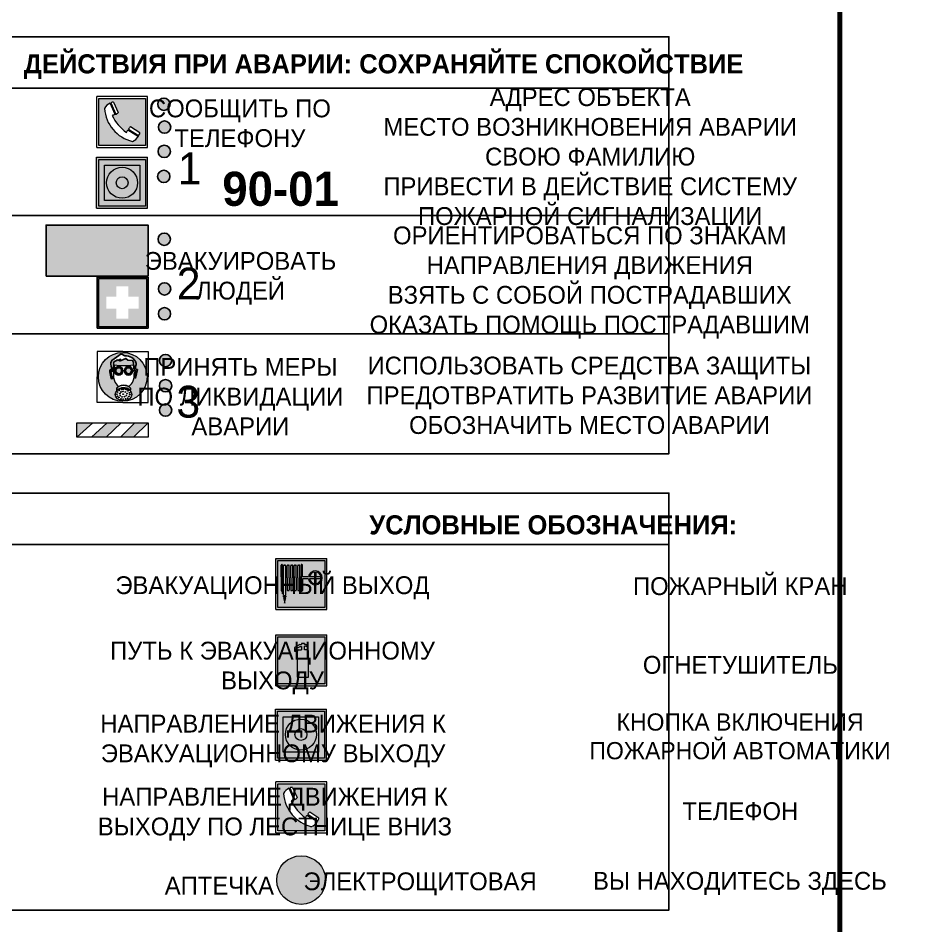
# Model space of a CAD drawing. Header units: millimetres. Extents: x 13114 to 67229, y 22859 to 38520.
# Drawn here: x 19210.7 to 19354.3, y 31319.5 to 31462 of the extents above; entities that cross this region are included whole.
import ezdxf

# ---------------------------------------------------------------- set-up
doc = ezdxf.new("R2010")
doc.units = ezdxf.units.MM
doc.styles.add('обычный', font='arial.ttf')

# ---------------------------------------------------------------- blocks, each defined once
blk = doc.blocks.new('A$C38D26F80')
h = blk.add_hatch(color=5)
h.dxf.hatch_style = 1
h.paths.add_polyline_path([(-8.77, -4.48, 1), (-0.19, -4.48, 1)])
h.paths.add_polyline_path([(-6.75, -3.58), (-6.75, -3.31), (-6.62, -3.22), (-6.5, -3.22), (-6.42, -3.3), (-6.39, -3.28), (-6.59, -2.23), (-6.59, -2.01), (-6.38, -1.58), (-4.76, -0.4), (-4.13, -0.79, -0.362848), (-2.1, -2.1, -0.201049), (-2.17, -2.48, 0.085434), (-2.26, -3.13), (-1.9, -3.16), (-2.25, -4.7), (-2.4, -4.59), (-2.43, -4.34), (-2.36, -4.34), (-2.14, -3.34), (-2.47, -3.42), (-2.58, -1.95), (-2.77, -1.58), (-3.58, -1.52), (-3.92, -1.26), (-5.05, -1.73), (-4.87, -1.39), (-5.41, -1.6), (-5.41, -1.46), (-6.13, -1.87), (-6.18, -3.5), (-6.56, -3.47), (-6.37, -4.59), (-6.16, -4.43), (-6.16, -4.66), (-6.36, -4.79), (-6.37, -4.8), (-6.51, -4.76)], flags=16)
h.paths.add_polyline_path([(-6.51, -4.76), (-6.36, -4.79), (-6.37, -4.8)], flags=0)
h.paths.add_polyline_path([(-5.92, -2.34, 0.089508), (-2.67, -2.35), (-2.48, -3.88, -0.268602), (-3.4, -6.18, 0.262449), (-5.2, -6.18, -0.268602), (-6.11, -3.88)], flags=16)
edge = h.paths.add_edge_path(flags=16)
edge.add_ellipse((-5.19, -3.41), major_axis=(0, 0.842), ratio=0.848992, start_angle=0, end_angle=360)
edge = h.paths.add_edge_path(flags=0)
edge.add_ellipse((-5.19, -3.39), major_axis=(0, 0.665), ratio=0.853798, start_angle=0, end_angle=360)
edge = h.paths.add_edge_path(flags=0)
edge.add_ellipse((-5.19, -3.4), major_axis=(0, 0.528), ratio=0.864094, start_angle=0, end_angle=360)
edge = h.paths.add_edge_path(flags=16)
edge.add_ellipse((-3.47, -3.4), major_axis=(0, 0.842), ratio=0.848992, start_angle=0, end_angle=360)
h.paths.add_polyline_path([(-3.13, -6.45), (-3.13, -6.84, 0.383174), (-5.57, -6.85), (-5.57, -6.49, -0.369952)], flags=16)
edge = h.paths.add_edge_path(flags=0)
edge.add_ellipse((-3.47, -3.39), major_axis=(0, 0.665), ratio=0.853798, start_angle=0, end_angle=360)
edge = h.paths.add_edge_path(flags=0)
edge.add_ellipse((-3.47, -3.4), major_axis=(0, 0.528), ratio=0.864094, start_angle=0, end_angle=360)
edge = h.paths.add_edge_path(flags=16)
edge.add_ellipse((-4.34, -7.57), major_axis=(-1.48, 0), ratio=0.744955, start_angle=0, end_angle=360)
h.paths.add_polyline_path([(-5.01, -6.85, -1), (-5.15, -6.85, -1)], flags=0)
h.paths.add_polyline_path([(-5.33, -7.14, -1), (-5.47, -7.14, -1)], flags=0)
h.paths.add_polyline_path([(-4.61, -6.71, -1), (-4.74, -6.71, -1)], flags=16)
h.paths.add_polyline_path([(-5.43, -7.51, -1), (-5.57, -7.51, -1)], flags=0)
h.paths.add_polyline_path([(-4.26, -6.67, -1), (-4.4, -6.67, -1)], flags=16)
h.paths.add_polyline_path([(-4.74, -7.14, -1), (-4.88, -7.14, -1)], flags=0)
h.paths.add_polyline_path([(-4.93, -7.43, -1), (-5.07, -7.43, -1)], flags=0)
h.paths.add_polyline_path([(-4.41, -7.07, -1), (-4.54, -7.07, -1)], flags=0)
h.paths.add_polyline_path([(-5.33, -7.87, -1), (-5.46, -7.87, -1)], flags=0)
h.paths.add_polyline_path([(-3.8, -6.71, -1), (-3.94, -6.71, -1)], flags=16)
h.paths.add_polyline_path([(-4.85, -7.78, -1), (-4.98, -7.78, -1)], flags=0)
h.paths.add_polyline_path([(-3.96, -7.14, -1), (-4.1, -7.14, -1)], flags=0)
h.paths.add_polyline_path([(-4.33, -7.53, -1), (-4.47, -7.53, -1)], flags=0)
h.paths.add_polyline_path([(-5.09, -8.12, -1), (-5.23, -8.12, -1)], flags=0)
h.paths.add_polyline_path([(-3.5, -6.94, -1), (-3.64, -6.94, -1)], flags=0)
h.paths.add_polyline_path([(-4.54, -7.97, -1), (-4.68, -7.97, -1)], flags=0)
h.paths.add_polyline_path([(-3.66, -7.39, -1), (-3.8, -7.39, -1)], flags=0)
h.paths.add_polyline_path([(-4.73, -8.35, -1), (-4.86, -8.35, -1)], flags=0)
h.paths.add_polyline_path([(-4.09, -7.96, -1), (-4.23, -7.96, -1)], flags=0)
h.paths.add_polyline_path([(-3.77, -7.74, -1), (-3.91, -7.74, -1)], flags=0)
h.paths.add_polyline_path([(-3.22, -7.27, -1), (-3.35, -7.27, -1)], flags=0)
h.paths.add_polyline_path([(-4.34, -8.4, -1), (-4.47, -8.4, -1)], flags=0)
h.paths.add_polyline_path([(-3.16, -7.61, -1), (-3.3, -7.61, -1)], flags=0)
h.paths.add_polyline_path([(-3.9, -8.35, -1), (-4.04, -8.35, -1)], flags=0)
h.paths.add_polyline_path([(-3.32, -7.91, -1), (-3.46, -7.91, -1)], flags=0)
h.paths.add_polyline_path([(-3.55, -8.23, -1), (-3.69, -8.23, -1)], flags=0)
at = {"color": 5, "lineweight": 5}
for p, q in [((-4.48, 0), (-8.96, 0)), ((-8.96, 0), (-8.96, -4.48)), ((-4.48, 0), (0, 0)), ((0, 0), (0, -4.48)), ((-6.59, -2.01), (-6.38, -1.58)), ((-6.38, -1.58), (-4.76, -0.4)), ((-5.41, -1.46), (-6.13, -1.87)), ((-4.87, -1.39), (-5.41, -1.6)), ((-5.41, -1.6), (-5.41, -1.46)), ((-3.92, -1.26), (-5.05, -1.73)), ((-5.05, -1.73), (-4.87, -1.39)), ((-4.76, -0.4), (-4.13, -0.79)), ((-3.58, -1.52), (-3.92, -1.26)), ((-2.77, -1.58), (-3.58, -1.52)), ((-2.58, -1.95), (-2.77, -1.58)), ((-6.59, -2.23), (-6.59, -2.01)), ((-6.39, -3.28), (-6.59, -2.23)), ((-6.13, -1.87), (-6.18, -3.5)), ((-5.92, -2.34), (-6.11, -3.88)), ((-2.67, -2.34), (-2.48, -3.88)), ((-2.47, -3.42), (-2.58, -1.95)), ((-1.9, -3.16), (-2.26, -3.13)), ((-2.25, -4.7), (-1.9, -3.16)), ((-8.96, -8.96), (-8.96, -4.48)), ((-6.75, -3.31), (-6.62, -3.22)), ((-6.75, -3.58), (-6.75, -3.31)), ((-6.51, -4.76), (-6.75, -3.58)), ((-6.62, -3.22), (-6.5, -3.22)), ((-6.18, -3.5), (-6.56, -3.47)), ((-6.56, -3.47), (-6.37, -4.59)), ((-6.37, -4.8), (-6.51, -4.76)), ((-6.5, -3.22), (-6.42, -3.3)), ((-6.42, -3.3), (-6.39, -3.28)), ((-6.37, -4.59), (-6.16, -4.43)), ((-6.16, -4.66), (-6.37, -4.8)), ((-6.16, -4.43), (-6.16, -4.66)), ((-2.14, -3.34), (-2.47, -3.42)), ((-2.43, -4.34), (-2.4, -4.59)), ((-2.43, -4.34), (-2.36, -4.34)), ((-2.4, -4.59), (-2.25, -4.7)), ((-2.36, -4.34), (-2.14, -3.34)), ((0, -8.96), (0, -4.48)), ((-5.57, -6.49), (-5.57, -6.85)), ((-3.13, -6.45), (-3.13, -6.84)), ((-4.48, -8.96), (-8.96, -8.96)), ((-4.48, -8.96), (0, -8.96))]:
    blk.add_line(p, q, dxfattribs=at)
at = {"color": 5}
for p, q in [((-6.59, -2.01), (-6.38, -1.58)), ((-6.38, -1.58), (-4.76, -0.4)), ((-5.41, -1.46), (-6.13, -1.87)), ((-4.87, -1.39), (-5.41, -1.6)), ((-5.41, -1.6), (-5.41, -1.46)), ((-3.92, -1.26), (-5.05, -1.73)), ((-5.05, -1.73), (-4.87, -1.39)), ((-4.76, -0.4), (-4.13, -0.79)), ((-3.58, -1.52), (-3.92, -1.26)), ((-2.77, -1.58), (-3.58, -1.52)), ((-2.58, -1.95), (-2.77, -1.58)), ((-6.59, -2.23), (-6.59, -2.01)), ((-6.39, -3.28), (-6.59, -2.23)), ((-6.13, -1.87), (-6.18, -3.5)), ((-2.47, -3.42), (-2.58, -1.95)), ((-2.26, -3.13), (-1.9, -3.16)), ((-1.9, -3.16), (-2.25, -4.7)), ((-6.75, -3.31), (-6.62, -3.22)), ((-6.75, -3.58), (-6.75, -3.31)), ((-6.51, -4.76), (-6.75, -3.58)), ((-6.62, -3.22), (-6.5, -3.22)), ((-6.18, -3.5), (-6.56, -3.47)), ((-6.56, -3.47), (-6.37, -4.59)), ((-6.37, -4.8), (-6.51, -4.76)), ((-6.36, -4.79), (-6.51, -4.76)), ((-6.5, -3.22), (-6.42, -3.3)), ((-6.42, -3.3), (-6.39, -3.28)), ((-6.37, -4.59), (-6.16, -4.43)), ((-6.16, -4.66), (-6.37, -4.8)), ((-6.16, -4.66), (-6.36, -4.79)), ((-6.16, -4.43), (-6.16, -4.66)), ((-2.14, -3.34), (-2.47, -3.42)), ((-2.4, -4.59), (-2.43, -4.34)), ((-2.43, -4.34), (-2.36, -4.34)), ((-2.25, -4.7), (-2.4, -4.59)), ((-2.36, -4.34), (-2.14, -3.34))]:
    blk.add_line(p, q, dxfattribs=at)
at = {"color": 5, "lineweight": 5}
for centre, radius in [((-4.48, -4.48), 4.29), ((-5.5, -7.51), 0.0678), ((-5.4, -7.14), 0.0678), ((-5.4, -7.87), 0.0678), ((-5.08, -6.85), 0.0678), ((-5, -7.43), 0.0678), ((-4.91, -7.78), 0.0678), ((-4.81, -7.14), 0.0678), ((-4.67, -6.71), 0.0678), ((-4.61, -7.97), 0.0678), ((-4.47, -7.07), 0.0678), ((-4.4, -7.53), 0.0678), ((-4.33, -6.67), 0.0678), ((-4.16, -7.96), 0.0678), ((-4.03, -7.14), 0.0678), ((-3.87, -6.71), 0.0678), ((-3.84, -7.74), 0.0678), ((-3.73, -7.39), 0.0678), ((-3.57, -6.94), 0.0678), ((-3.39, -7.91), 0.0678), ((-3.28, -7.27), 0.0678), ((-3.23, -7.61), 0.0678), ((-5.16, -8.12), 0.0678), ((-4.79, -8.35), 0.0678), ((-4.4, -8.4), 0.0678), ((-3.97, -8.35), 0.0678), ((-3.62, -8.23), 0.0678)]:
    blk.add_circle(centre, radius, dxfattribs=at)
at = {"color": 5}
for centre, radius, start, end in [((-3.89, -2.66), 1.88, 17.387, 97.1599), ((-0.35, -3.07), 1.91, 162.2553, 181.7878), ((-2.6, -2.2), 0.511, 326.3906, 11.8614)]:
    blk.add_arc(centre, radius, start, end, dxfattribs=at)
at = {"color": 5, "lineweight": 5}
for centre, radius, start, end in [((-4.28, 6.66), 9.15, 259.6987, 280.1569), ((-0.47, -3.05), 1.79, 161.5846, 182.4584), ((-2.6, -2.2), 0.513, 326.4781, 11.7739), ((-3.66, -4.24), 2.47, 171.573, 231.7124), ((-4.93, -4.24), 2.47, 308.2876, 8.427), ((-4.33, -7.88), 1.87, 50.358, 131.5662), ((-4.34, -8.2), 1.82, 48.4943, 132.3565), ((-4.3, -7.78), 1.83, 60.5889, 119.4111)]:
    blk.add_arc(centre, radius, start, end, dxfattribs=at)
for centre, major_axis, ratio in [((-5.19, -3.41), (0, 0.842), 0.848992), ((-5.19, -3.39), (0, 0.665), 0.853798), ((-5.19, -3.4), (0, 0.528), 0.864094), ((-3.47, -3.4), (0, 0.842), 0.848992), ((-3.47, -3.39), (0, 0.665), 0.853798), ((-3.47, -3.4), (0, 0.528), 0.864094), ((-4.34, -7.57), (-1.48, 0), 0.744955)]:
    blk.add_ellipse(centre, major_axis=major_axis, ratio=ratio, dxfattribs=at)
blk = doc.blocks.new('A$C47DD6509')
at = {"lineweight": 5}
for points in [[(-8.69, 0), (-11.19, 0), (-11.19, -2.22)], [(-4.22, 0), (-6.45, 0), (-8.91, -2.22), (-6.61, -2.22)], [(0, 0), (-2.09, 0), (-4.36, -2.22), (-2.29, -2.22)]]:
    blk.add_hatch(color=242, dxfattribs=at).paths.add_polyline_path(points)
at = {"color": 242, "lineweight": 5}
for p, q in [((-11.19, -2.22), (-8.69, 0)), ((-11.19, -2.22), (-11.19, 0)), ((-11.19, 0), (-8.69, 0)), ((-11.19, 0), (0, 0)), ((-8.91, -2.22), (-6.45, 0)), ((-6.61, -2.22), (-4.22, 0)), ((-4.36, -2.22), (-2.09, 0)), ((-2.29, -2.22), (0, 0)), ((0, 0), (0, -2.22)), ((0, -2.22), (-11.19, -2.22))]:
    blk.add_line(p, q, dxfattribs=at)
blk = doc.blocks.new('A$C32E8229D')
at = {"true_color": 0xffffff}
blk.add_hatch(color=7, dxfattribs=at).paths.add_polyline_path([(0, 0), (0, -8), (16, -8), (16, 0)])
h = blk.add_hatch(color=126)
h.paths.add_polyline_path([(0.2, -0.2), (15.8, -0.2), (15.8, -7.8), (0.2, -7.8)])
h.paths.add_polyline_path([(13.49, -2.05), (12.08, -2.05), (11.37, -2.63, 0.162397), (11.29, -2.84), (11.29, -3.63), (10.35, -3.63), (10.35, -4.05), (11.68, -4.05), (11.68, -3.48), (12.26, -4.28), (11.29, -5.1), (11.29, -6.78), (11.85, -6.78), (11.85, -5.44), (12.8, -4.64), (12.8, -5.94), (14.46, -5.94), (14.46, -5.39), (13.45, -5.39), (13.45, -3.97), (12.46, -2.59), (13.15, -2.59), (13.69, -3.34), (14.18, -3)], flags=16)
h.paths.add_polyline_path([(10.74, -1.82, 1), (11.8, -1.82, 1)], flags=16)
h.paths.add_polyline_path([(9.39, -3.59), (5.99, -3.59), (6.56, -3.03), (5.91, -3.03), (5.1, -3.83), (5.91, -4.64), (6.56, -4.64), (5.99, -4.09), (9.39, -4.09)], flags=16)
h.paths.add_polyline_path([(4.29, -1.08), (1.72, -1.08), (1.72, -6.6), (4.29, -6.6)], flags=16)
at = {"color": 126}
blk.add_lwpolyline([(16, -8), (0, -8), (0, 0), (16, 0)], close=True, dxfattribs=at)
blk = doc.blocks.new('A$C18900ED3')
h = blk.add_hatch(color=126)
h.paths.add_polyline_path([(-0.18, -0.18), (-7.02, -0.18), (-7.02, -7.02), (-0.18, -7.02)])
h.paths.add_polyline_path([(-5.89, -4.46), (-5.89, -2.77), (-4.46, -2.77), (-4.46, -1.31), (-2.77, -1.31), (-2.77, -2.77), (-1.33, -2.77), (-1.33, -4.46), (-2.77, -4.46), (-2.77, -5.89), (-4.46, -5.89), (-4.46, -4.46)], flags=16)
at = {"color": 126}
for p, q in [((-7.2, 0), (-7.2, -7.2)), ((0, 0), (-7.2, 0)), ((0, -7.2), (0, 0)), ((-7.02, -7.02), (-7.02, -0.18)), ((-7.02, -0.18), (-0.18, -0.18)), ((-0.18, -0.18), (-0.18, -7.02)), ((-7.2, -7.2), (0, -7.2)), ((-0.18, -7.02), (-7.02, -7.02))]:
    blk.add_line(p, q, dxfattribs=at)
blk = doc.blocks.new('A$C456E1F9C')
at = {"lineweight": 5}
h = blk.add_hatch(color=242, dxfattribs=at)
h.paths.add_polyline_path([(0.51, -1.47), (0.51, -13.26), (12.29, -13.26), (12.29, -1.47)])
h.paths.add_polyline_path([(5.42, -4.95, -0.254479), (4.78, -5.4), (3.52, -2.53, -0.209735), (4.23, -2.4)], flags=16)
h.paths.add_polyline_path([(8.53, -8.6), (10.87, -10.17), (10.54, -10.76), (8.03, -9.13, -0.192251)], flags=16)
h.paths.add_polyline_path([(4.61, -5.49, 0.005518), (3.87, -5.72, 0.128647), (7.49, -10.01, 0.00809), (7.83, -9.33), (10.47, -10.97, -0.16736), (8.99, -12.25, -0.327862), (1.95, -3.95, -0.166952), (3.36, -2.62)], flags=16)
at = {"color": 242, "lineweight": 5}
for p, q in [((0, -13.77), (0, -0.97)), ((12.8, -0.97), (0, -0.97)), ((12.8, -13.77), (12.8, -0.97)), ((4.61, -5.49), (3.36, -2.62)), ((3.52, -2.53), (4.78, -5.4)), ((4.23, -2.4), (5.42, -4.95)), ((8.03, -9.13), (10.54, -10.76)), ((10.81, -10.12), (8.53, -8.6)), ((7.83, -9.33), (10.47, -10.97)), ((10.54, -10.76), (10.8, -10.3)), ((10.8, -10.3), (10.81, -10.12)), ((0, -13.77), (12.8, -13.77))]:
    blk.add_line(p, q, dxfattribs=at)
blk.add_lwpolyline([(0.51, -1.47), (12.29, -1.47), (12.29, -13.26), (0.51, -13.26)], close=True, dxfattribs=at)
for centre, radius, start, end in [((4.59, -5.34), 2.99, 114.2845, 152.1974), ((11.12, -3.31), 9.19, 183.9915, 256.6009), ((4.02, -3.27), 0.891, 76.3284, 123.7092), ((14.98, -39.1), 35.17, 107.1487, 108.4135), ((13.86, -0.94), 11.08, 205.5536, 234.8762), ((4.68, -4.59), 0.824, 276.9621, 334.0723), ((8.94, -9.5), 0.989, 114.4092, 157.9388), ((-13.31, 0.8), 23.44, 332.5487, 334.4027), ((7.87, -9.46), 3, 291.9291, 329.9329)]:
    blk.add_arc(centre, radius, start, end, dxfattribs=at)
blk = doc.blocks.new('A$C54414219')
at = {"true_color": 0xffffff}
h = blk.add_hatch(color=7, dxfattribs=at)
h.paths.add_polyline_path([(2.39, -9.45), (2.39, -18.3), (11.23, -18.3), (11.23, -9.45)], flags=0)
h.paths.add_polyline_path([(10.71, -13.87, -1), (2.92, -13.87, -1)], flags=0)
h.paths.add_polyline_path([(8.3, -13.87, -1), (5.33, -13.87, -1)], flags=0)
h.paths.add_polyline_path([(0.41, -7.47), (0.41, -20.27), (13.21, -20.27), (13.21, -7.47)])
h.paths.add_polyline_path([(0.92, -19.77), (12.71, -19.77), (12.71, -7.98), (0.92, -7.98)], flags=16)
h.paths.add_polyline_path([(11.23, -9.45), (11.23, -18.3), (2.39, -18.3), (2.39, -9.45)], flags=0)
at = {"lineweight": 5}
h = blk.add_hatch(color=242, dxfattribs=at)
h.paths.add_polyline_path([(12.71, -7.98), (0.92, -7.98), (0.92, -19.77), (12.71, -19.77)])
h.paths.add_polyline_path([(11.23, -18.3), (2.39, -18.3), (2.39, -9.45), (11.23, -9.45)], flags=16)
h.paths.add_polyline_path([(10.71, -13.87, -1), (2.92, -13.87, -1)], flags=0)
h.paths.add_polyline_path([(8.3, -13.87, -1), (5.33, -13.87, -1)], flags=0)
at = {"true_color": 0xffffff}
h = blk.add_hatch(color=7, dxfattribs=at)
h.paths.add_polyline_path([(2.39, -9.45), (2.39, -18.3), (11.23, -18.3), (11.23, -9.45)])
h.paths.add_polyline_path([(10.71, -13.87, -1), (2.92, -13.87, -1)], flags=16)
h.paths.add_polyline_path([(8.3, -13.87, -1), (5.33, -13.87, -1)], flags=0)
at = {"lineweight": 5}
h = blk.add_hatch(color=242, dxfattribs=at)
h.paths.add_polyline_path([(2.92, -13.87, 1), (10.71, -13.87, 1)])
h.paths.add_polyline_path([(8.3, -13.87, -1), (5.33, -13.87, -1)], flags=16)
at = {"color": 242, "lineweight": 5}
for p, q in [((0.41, -20.27), (0.41, -7.47)), ((0.41, -7.47), (13.21, -7.47)), ((0.41, -7.47), (13.21, -7.47)), ((13.21, -20.27), (13.21, -7.47)), ((0.41, -20.27), (13.21, -20.27))]:
    blk.add_line(p, q, dxfattribs=at)
for points in [[(0.92, -7.98), (12.71, -7.98), (12.71, -19.77), (0.92, -19.77)], [(2.39, -9.45), (11.23, -9.45), (11.23, -18.3), (2.39, -18.3)]]:
    blk.add_lwpolyline(points, close=True, dxfattribs=at)
for radius in [3.89, 1.49]:
    blk.add_circle((6.81, -13.87), radius, dxfattribs=at)
blk = doc.blocks.new('A$C37112FD5')
at = {"true_color": 0xf5f5ff}
h = blk.add_hatch(color=7, dxfattribs=at)
h.dxf.hatch_style = 1
h.paths.add_polyline_path([(12.8, -7.4), (0, -7.4), (0, -20.2), (12.8, -20.2)])
h.paths.add_polyline_path([(12.29, -7.91), (12.29, -19.69), (0.51, -19.69), (0.51, -7.91)], flags=16)
h.paths.add_polyline_path([(4.98, -9.04, -0.42597), (5.17, -9.22), (5.17, -12.25), (5.17, -15.29, -0.432244), (4.98, -15.47), (4.83, -15.47, -0.42597), (4.64, -15.29), (4.64, -12.25), (4.64, -9.22, -0.432244), (4.83, -9.04)], flags=0)
h.paths.add_polyline_path([(4.28, -9.22), (4.28, -12.25), (4.28, -15.29, -0.432244), (4.09, -15.47), (3.94, -15.47, -0.42597), (3.75, -15.29), (3.75, -12.25), (3.75, -9.22, -0.432244), (3.94, -9.04), (4.09, -9.04, -0.42597)], flags=0)
h.paths.add_polyline_path([(5.72, -9.04), (5.87, -9.04, -0.42597), (6.06, -9.22), (6.06, -12.25), (6.06, -15.29, -0.432244), (5.87, -15.47), (5.72, -15.47, -0.42597), (5.53, -15.29), (5.53, -12.25), (5.53, -9.22, -0.432244)], flags=0)
h.paths.add_polyline_path([(6.42, -8.9), (6.5, -8.9, -0.42597), (6.69, -9.08), (6.69, -12.03), (8.21, -12.03, -15.824349), (8.21, -12.47), (6.69, -12.47), (6.69, -15.42, -0.432244), (6.5, -15.6), (6.42, -15.6)], flags=0)
h.paths.add_polyline_path([(3.39, -9.22), (3.39, -12.25), (3.39, -15.29, -0.432244), (3.2, -15.47), (3.05, -15.47, -0.42597), (2.85, -15.29), (2.85, -12.25), (2.85, -9.22, -0.432244), (3.05, -9.04), (3.2, -9.04, -0.42597)], flags=0)
h.paths.add_polyline_path([(2.5, -9.22), (2.5, -16.71), (1.96, -16.71), (1.96, -9.22, -0.432244), (2.15, -9.04), (2.31, -9.04, -0.42597)], flags=0)
h.paths.add_polyline_path([(1.61, -8.9), (1.61, -15.6), (1.57, -15.6, -0.42597), (1.37, -15.42), (1.37, -12.03), (1.37, -9.09, -0.432244), (1.57, -8.9)], flags=0)
h.paths.add_polyline_path([(9.76, -10.81), (9.76, -12.03), (8.49, -12.03, -0.336371)], flags=0)
h.paths.add_polyline_path([(8.49, -12.47), (9.76, -12.47), (9.76, -13.7, -0.336371)], flags=0)
h.paths.add_polyline_path([(10.11, -10.81, -0.336371), (11.38, -12.03), (10.11, -12.03)], flags=0)
h.paths.add_polyline_path([(10.11, -12.47), (11.38, -12.47, -0.336371), (10.11, -13.7)], flags=0)
h.paths.add_polyline_path([(2.5, -16.84), (2.5, -17.05), (1.97, -17.05), (1.97, -16.84)], flags=0)
h.paths.add_polyline_path([(2.5, -17.24, -0.033778), (2.24, -18.6, -0.033778), (1.97, -17.24)], flags=0)
h = blk.add_hatch(color=242)
h.dxf.hatch_style = 1
h.paths.add_polyline_path([(12.29, -7.91), (0.51, -7.91), (0.51, -19.69), (12.29, -19.69)])
h.paths.add_polyline_path([(6.42, -15.6), (6.42, -8.9), (6.5, -8.9, -0.42597), (6.69, -9.08), (6.69, -12.03), (8.21, -12.03, -15.824349), (8.21, -12.47), (6.69, -12.47), (6.69, -15.42, -0.432244), (6.5, -15.6)], flags=16)
h.paths.add_polyline_path([(5.87, -15.47), (5.72, -15.47, -0.42597), (5.53, -15.29), (5.53, -12.25), (5.53, -9.22, -0.432244), (5.72, -9.04), (5.87, -9.04, -0.42597), (6.06, -9.22), (6.06, -12.25), (6.06, -15.29, -0.432244)], flags=16)
h.paths.add_polyline_path([(4.98, -15.47), (4.83, -15.47, -0.42597), (4.64, -15.29), (4.64, -12.25), (4.64, -9.22, -0.432244), (4.83, -9.04), (4.98, -9.04, -0.42597), (5.17, -9.22), (5.17, -12.25), (5.17, -15.29, -0.432244)], flags=16)
h.paths.add_polyline_path([(4.09, -15.47), (3.94, -15.47, -0.42597), (3.75, -15.29), (3.75, -12.25), (3.75, -9.22, -0.432244), (3.94, -9.04), (4.09, -9.04, -0.42597), (4.28, -9.22), (4.28, -12.25), (4.28, -15.29, -0.432244)], flags=16)
h.paths.add_polyline_path([(3.2, -15.47), (3.05, -15.47, -0.42597), (2.85, -15.29), (2.85, -12.25), (2.85, -9.22, -0.432244), (3.05, -9.04), (3.2, -9.04, -0.42597), (3.39, -9.22), (3.39, -12.25), (3.39, -15.29, -0.432244)], flags=16)
h.paths.add_polyline_path([(2.5, -17.05), (1.97, -17.05), (1.97, -16.84), (2.5, -16.84)], flags=16)
h.paths.add_polyline_path([(2.5, -17.24, -0.033778), (2.24, -18.6, -0.033778), (1.97, -17.24)], flags=16)
h.paths.add_polyline_path([(2.5, -16.71), (1.96, -16.71), (1.96, -9.22, -0.432244), (2.15, -9.04), (2.31, -9.04, -0.42597), (2.5, -9.22)], flags=16)
h.paths.add_polyline_path([(1.61, -15.6), (1.57, -15.6, -0.42597), (1.37, -15.42), (1.37, -12.03), (1.37, -9.09, -0.432244), (1.57, -8.9), (1.61, -8.9)], flags=16)
h.paths.add_polyline_path([(8.49, -12.47), (9.76, -12.47), (9.76, -13.7, -0.336371)], flags=0)
h.paths.add_polyline_path([(10.11, -13.7), (10.11, -12.47), (11.38, -12.47, -0.336371)], flags=0)
h.paths.add_polyline_path([(8.49, -12.03, -0.336371), (9.76, -10.81), (9.76, -12.03)], flags=0)
h.paths.add_polyline_path([(10.11, -12.03), (10.11, -10.81, -0.336371), (11.38, -12.03)], flags=0)
h = blk.add_hatch(color=7, dxfattribs=at)
h.dxf.hatch_style = 1
h.paths.add_polyline_path([(1.61, -8.9), (1.57, -8.9, 0.432244), (1.37, -9.09), (1.37, -12.03), (1.37, -15.42, 0.42597), (1.57, -15.6), (1.61, -15.6)])
h.paths.add_polyline_path([(2.5, -9.22, 0.42597), (2.31, -9.04), (2.15, -9.04, 0.432244), (1.96, -9.22), (1.96, -16.71), (2.5, -16.71)])
h.paths.add_polyline_path([(2.5, -16.84), (1.97, -16.84), (1.97, -17.05), (2.5, -17.05)])
h.paths.add_polyline_path([(2.5, -17.24), (1.97, -17.24, 0.033778), (2.24, -18.6, 0.033778)])
h.paths.add_polyline_path([(3.39, -12.25), (3.39, -9.22, 0.42597), (3.2, -9.04), (3.05, -9.04, 0.432244), (2.85, -9.22), (2.85, -12.25), (2.85, -15.29, 0.42597), (3.05, -15.47), (3.2, -15.47, 0.432244), (3.39, -15.29)])
h.paths.add_polyline_path([(4.28, -12.25), (4.28, -9.22, 0.42597), (4.09, -9.04), (3.94, -9.04, 0.432244), (3.75, -9.22), (3.75, -12.25), (3.75, -15.29, 0.42597), (3.94, -15.47), (4.09, -15.47, 0.432244), (4.28, -15.29)])
h.paths.add_polyline_path([(5.17, -12.25), (5.17, -9.22, 0.42597), (4.98, -9.04), (4.83, -9.04, 0.432244), (4.64, -9.22), (4.64, -12.25), (4.64, -15.29, 0.42597), (4.83, -15.47), (4.98, -15.47, 0.432244), (5.17, -15.29)])
h.paths.add_polyline_path([(6.06, -12.25), (6.06, -9.22, 0.42597), (5.87, -9.04), (5.72, -9.04, 0.432244), (5.53, -9.22), (5.53, -12.25), (5.53, -15.29, 0.42597), (5.72, -15.47), (5.87, -15.47, 0.432244), (6.06, -15.29)])
h.paths.add_polyline_path([(6.69, -12.47), (8.21, -12.47, 15.824349), (8.21, -12.03), (6.69, -12.03), (6.69, -9.08, 0.42597), (6.5, -8.9), (6.42, -8.9), (6.42, -15.6), (6.5, -15.6, 0.432244), (6.69, -15.42)])
h.paths.add_polyline_path([(8.49, -12.47), (9.76, -12.47), (9.76, -13.7, -0.336371)], flags=16)
h.paths.add_polyline_path([(8.49, -12.03, -0.336371), (9.76, -10.81), (9.76, -12.03)], flags=16)
h.paths.add_polyline_path([(10.11, -12.47), (11.38, -12.47, -0.336371), (10.11, -13.7)], flags=16)
h.paths.add_polyline_path([(10.11, -12.03), (10.11, -10.81, -0.336371), (11.38, -12.03)], flags=16)
h = blk.add_hatch(color=242)
h.dxf.hatch_style = 1
h.paths.add_polyline_path([(9.76, -10.81, 0.336371), (8.49, -12.03), (9.76, -12.03)])
h.paths.add_polyline_path([(10.11, -10.81), (10.11, -12.03), (11.38, -12.03, 0.336371)])
h.paths.add_polyline_path([(11.38, -12.47), (10.11, -12.47), (10.11, -13.7, 0.336371)])
h.paths.add_polyline_path([(9.76, -12.47), (8.49, -12.47, 0.336371), (9.76, -13.7)])
at = {"color": 242, "lineweight": 5}
for p, q in [((0, -20.2), (0, -7.4)), ((0, -7.4), (12.8, -7.4)), ((1.37, -12.03), (1.37, -9.08)), ((1.57, -8.9), (1.61, -8.9)), ((1.61, -8.9), (1.61, -15.6)), ((2.15, -9.04), (2.31, -9.04)), ((3.05, -9.04), (3.2, -9.04)), ((3.94, -9.04), (4.09, -9.04)), ((4.83, -9.04), (4.98, -9.04)), ((5.72, -9.04), (5.87, -9.04)), ((6.42, -8.9), (6.42, -15.6)), ((6.5, -8.9), (6.42, -8.9)), ((6.69, -12.03), (6.69, -9.08)), ((12.8, -20.2), (12.8, -7.4)), ((1.96, -16.71), (1.96, -9.22)), ((2.5, -16.71), (2.5, -9.22)), ((2.85, -12.25), (2.85, -9.22)), ((3.39, -12.25), (3.39, -9.22)), ((3.75, -12.25), (3.75, -9.22)), ((4.28, -12.25), (4.28, -9.22)), ((4.64, -12.25), (4.64, -9.22)), ((5.17, -12.25), (5.17, -9.22)), ((5.53, -12.25), (5.53, -9.22)), ((6.06, -12.25), (6.06, -9.22)), ((9.76, -10.81), (9.76, -12.03)), ((10.11, -10.81), (10.11, -12.03)), ((1.37, -12.03), (1.37, -15.42)), ((2.85, -12.25), (2.85, -15.29)), ((3.39, -12.25), (3.39, -15.29)), ((3.75, -12.25), (3.75, -15.29)), ((4.28, -12.25), (4.28, -15.29)), ((4.64, -12.25), (4.64, -15.29)), ((5.17, -12.25), (5.17, -15.29)), ((5.53, -12.25), (5.53, -15.29)), ((6.06, -12.25), (6.06, -15.29)), ((8.21, -12.03), (6.69, -12.03)), ((8.21, -12.47), (6.69, -12.47)), ((6.69, -12.47), (6.69, -15.42)), ((9.76, -12.03), (8.49, -12.03)), ((9.76, -12.47), (8.49, -12.47)), ((9.76, -12.47), (9.76, -13.7)), ((11.38, -12.03), (10.11, -12.03)), ((11.38, -12.47), (10.11, -12.47)), ((10.11, -12.47), (10.11, -13.7)), ((1.57, -15.6), (1.61, -15.6)), ((3.05, -15.47), (3.2, -15.47)), ((3.94, -15.47), (4.09, -15.47)), ((4.83, -15.47), (4.98, -15.47)), ((5.72, -15.47), (5.87, -15.47)), ((6.42, -15.6), (6.5, -15.6)), ((1.96, -16.71), (2.5, -16.71)), ((1.97, -16.84), (2.5, -16.84)), ((1.97, -17.05), (1.97, -16.84)), ((2.5, -17.05), (1.97, -17.05)), ((1.97, -17.24), (2.5, -17.24)), ((2.5, -16.84), (2.5, -17.05)), ((0, -20.2), (12.8, -20.2))]:
    blk.add_line(p, q, dxfattribs=at)
blk.add_lwpolyline([(0.51, -7.91), (12.29, -7.91), (12.29, -19.69), (0.51, -19.69)], close=True, dxfattribs=at)
for centre, radius, start, end in [((1.56, -9.09), 0.182, 87.1027, 180.6071), ((2.15, -9.22), 0.182, 87.1027, 180.6071), ((2.32, -9.22), 0.182, 359.3929, 92.8973), ((3.04, -9.22), 0.182, 87.1027, 180.6071), ((3.21, -9.22), 0.182, 359.3929, 92.8973), ((3.93, -9.22), 0.182, 87.1027, 180.6071), ((4.1, -9.22), 0.182, 359.3929, 92.8973), ((4.82, -9.22), 0.182, 87.1027, 180.6071), ((4.99, -9.22), 0.182, 359.3929, 92.8973), ((5.71, -9.22), 0.182, 87.1027, 180.6071), ((5.88, -9.22), 0.182, 359.3929, 92.8973), ((6.51, -9.09), 0.182, 359.3929, 92.8973), ((9.93, -12.25), 1.74, 187.2319, 172.7681), ((9.93, -12.25), 1.46, 96.9927, 171.3585), ((9.93, -12.25), 1.46, 8.6415, 83.0073), ((9.93, -12.25), 1.46, 188.6415, 263.0073), ((9.93, -12.25), 1.46, 276.9927, 351.3585), ((1.56, -15.42), 0.182, 179.3929, 272.8973), ((3.04, -15.29), 0.182, 179.3929, 272.8973), ((3.21, -15.29), 0.182, 267.1027, 0.6071), ((3.93, -15.29), 0.182, 179.3929, 272.8973), ((4.1, -15.29), 0.182, 267.1027, 0.6071), ((4.82, -15.29), 0.182, 179.3929, 272.8973), ((4.99, -15.29), 0.182, 267.1027, 0.6071), ((5.71, -15.29), 0.182, 179.3929, 272.8973), ((5.88, -15.29), 0.182, 267.1027, 0.6071), ((6.51, -15.42), 0.182, 267.1027, 0.6071), ((12.17, -15.98), 10.27, 187.041, 194.7793), ((-7.7, -15.98), 10.27, 345.2207, 352.959)]:
    blk.add_arc(centre, radius, start, end, dxfattribs=at)
blk = doc.blocks.new('A$C7B8C2D5B')
at = {"lineweight": 0}
h = blk.add_hatch(color=5, dxfattribs=at)
h.dxf.hatch_style = 1
h.paths.add_polyline_path([(1.397, -3.024, 1), (-2.112, -3.024, 1)])
at = {"color": 5, "lineweight": 0}
blk.add_circle((-0.358, -3.024), 1.755, dxfattribs=at)
blk = doc.blocks.new('A$C3AD82952')
at = {"true_color": 0xf5f5ff}
h = blk.add_hatch(color=7, dxfattribs=at)
h.dxf.hatch_style = 1
h.paths.add_polyline_path([(8.21, 8.73, 0.414214), (7.89, 9.05), (7.22, 9.05), (7.22, 9.92), (7.59, 9.92, 1), (7.57, 10.36), (7.22, 10.36), (7.22, 10.6), (6.43, 10.6), (6.43, 10.36), (6.01, 10.36), (4.74, 9.59), (4.74, 8.69), (4.98, 8.73), (4.98, 9.26), (6.12, 9.91), (6.43, 9.91), (6.43, 9.05), (5.76, 9.05, 0.414214), (5.44, 8.73), (5.44, 2.2), (8.21, 2.2)], flags=0)
h.paths.add_polyline_path([(12.8, 12.8), (0, 12.8), (0, 0), (12.8, 0)])
h.paths.add_polyline_path([(0.51, 12.29), (12.29, 12.29), (12.29, 0.51), (0.51, 0.51)], flags=16)
h.paths.add_polyline_path([(4.74, 9.59), (6.01, 10.36), (6.43, 10.36), (6.43, 10.6), (7.22, 10.6), (7.22, 10.36), (7.59, 10.36, -0.94586), (7.59, 9.92), (7.22, 9.92), (7.22, 9.05), (7.89, 9.05, -0.414214), (8.21, 8.73), (8.21, 2.2), (5.44, 2.2), (5.44, 8.73, -0.414214), (5.76, 9.05), (6.43, 9.05), (6.43, 9.91), (6.12, 9.91), (4.98, 9.26), (4.98, 8.73), (4.74, 8.69)], flags=0)
h = blk.add_hatch(color=242)
h.dxf.hatch_style = 1
h.paths.add_polyline_path([(12.29, 12.29), (0.51, 12.29), (0.51, 0.51), (12.29, 0.51)])
h.paths.add_polyline_path([(4.74, 8.69), (4.74, 9.59), (6.01, 10.36), (6.43, 10.36), (6.43, 10.6), (7.22, 10.6), (7.22, 10.36), (7.59, 10.36, -0.94586), (7.59, 9.92), (7.22, 9.92), (7.22, 9.05), (7.89, 9.05, -0.414214), (8.21, 8.73), (8.21, 2.2), (5.44, 2.2), (5.44, 8.73, -0.414214), (5.76, 9.05), (6.43, 9.05), (6.43, 9.91), (6.12, 9.91), (4.98, 9.26), (4.98, 8.73)], flags=16)
h = blk.add_hatch(color=7, dxfattribs=at)
h.dxf.hatch_style = 1
h.paths.add_polyline_path([(8.21, 8.73, 0.414214), (7.89, 9.05), (7.22, 9.05), (7.22, 9.92), (7.59, 9.92, 1), (7.57, 10.36), (7.22, 10.36), (7.22, 10.6), (6.43, 10.6), (6.43, 10.36), (6.01, 10.36), (4.74, 9.59), (4.74, 8.69), (4.98, 8.73), (4.98, 9.26), (6.12, 9.91), (6.43, 9.91), (6.43, 9.05), (5.76, 9.05, 0.414214), (5.44, 8.73), (5.44, 2.2), (8.21, 2.2)])
at = {"color": 242, "lineweight": 5}
for p, q in [((0, 0), (0, 12.8)), ((0, 12.8), (12.8, 12.8)), ((12.8, 0), (12.8, 12.8)), ((6.01, 10.36), (4.74, 9.59)), ((4.74, 9.59), (4.74, 8.69)), ((4.98, 9.26), (6.12, 9.91)), ((4.98, 8.73), (4.98, 9.26)), ((6.01, 10.36), (6.43, 10.36)), ((6.12, 9.91), (6.43, 9.91)), ((7.22, 10.6), (6.43, 10.6)), ((6.43, 10.6), (6.43, 10.36)), ((6.43, 9.91), (6.43, 9.05)), ((7.22, 10.36), (7.22, 10.6)), ((7.59, 10.36), (7.22, 10.36)), ((7.22, 9.05), (7.22, 9.92)), ((7.59, 9.92), (7.22, 9.92)), ((4.74, 8.69), (4.98, 8.73)), ((5.44, 2.2), (5.44, 8.73)), ((5.76, 9.05), (6.43, 9.05)), ((7.89, 9.05), (7.22, 9.05)), ((8.21, 2.2), (8.21, 8.73)), ((0, 0), (12.8, 0)), ((5.44, 2.2), (8.21, 2.2))]:
    blk.add_line(p, q, dxfattribs=at)
blk.add_lwpolyline([(0.51, 12.29), (12.29, 12.29), (12.29, 0.51), (0.51, 0.51)], close=True, dxfattribs=at)
for centre, radius, start, end in [((7.58, 10.14), 0.223, 273.1875, 86.8125), ((5.76, 8.73), 0.32, 90, 180), ((7.89, 8.73), 0.32, 0, 90)]:
    blk.add_arc(centre, radius, start, end, dxfattribs=at)

msp = doc.modelspace()

# ---------------------------------------------------------------- hatches: boundary and pattern name
at = {"lineweight": 0}
h = msp.add_hatch(color=256, dxfattribs=at)
h.dxf.hatch_style = 1
h.paths.add_polyline_path([(19232.58, 31448.51, 1), (19234.51, 31448.51, 1)])
h = msp.add_hatch(color=256, dxfattribs=at)
h.dxf.hatch_style = 1
h.paths.add_polyline_path([(19232.68, 31444.92, 1), (19234.61, 31444.92, 1)])
h = msp.add_hatch(color=256, dxfattribs=at)
h.dxf.hatch_style = 1
h.paths.add_polyline_path([(19232.64, 31441.11, 1), (19234.57, 31441.11, 1)])
h = msp.add_hatch(color=256, dxfattribs=at)
h.dxf.hatch_style = 1
h.paths.add_polyline_path([(19232.56, 31437.18, 1), (19234.49, 31437.18, 1)])
h = msp.add_hatch(color=256, dxfattribs=at)
h.dxf.hatch_style = 1
h.paths.add_polyline_path([(19232.65, 31427.3, 1), (19234.58, 31427.3, 1)])
h = msp.add_hatch(color=256, dxfattribs=at)
h.dxf.hatch_style = 1
h.paths.add_polyline_path([(19232.69, 31419.52, 1), (19234.62, 31419.52, 1)])
h = msp.add_hatch(color=256, dxfattribs=at)
h.dxf.hatch_style = 1
h.paths.add_polyline_path([(19232.68, 31415.62, 1), (19234.61, 31415.62, 1)])
h = msp.add_hatch(color=256, dxfattribs=at)
h.dxf.hatch_style = 1
h.paths.add_polyline_path([(19232.84, 31408.26, 1), (19234.77, 31408.26, 1)])
h = msp.add_hatch(color=256, dxfattribs=at)
h.dxf.hatch_style = 1
h.paths.add_polyline_path([(19232.83, 31404.32, 1), (19234.76, 31404.32, 1)])
h = msp.add_hatch(color=256, dxfattribs=at)
h.dxf.hatch_style = 1
h.paths.add_polyline_path([(19232.83, 31400.48, 1), (19234.76, 31400.48, 1)])

# ---------------------------------------------------------------- linework, layer by layer
at = {"color": 1, "lineweight": 100}
for points in [[(18739.68, 31687.29), (19339.68, 31687.29), (19339.68, 31292.29), (18739.68, 31292.29)], [(19339.68, 31687.29), (19939.68, 31687.29), (19939.68, 31292.29), (19339.68, 31292.29)]]:
    msp.add_lwpolyline(points, close=True, dxfattribs=at)
for points in [[(19169.1, 31451.04), (19312.86, 31451.04), (19312.86, 31459.09), (19169.1, 31459.09)], [(19169.1, 31451.04), (19312.86, 31451.04), (19312.86, 31393.64), (19169.1, 31393.64)], [(19169.1, 31379.4), (19312.86, 31379.4), (19312.86, 31387.45), (19169.1, 31387.45)], [(19169.1, 31379.4), (19312.86, 31379.4), (19312.86, 31322), (19169.1, 31322)]]:
    msp.add_lwpolyline(points, close=True)
for points in [[(19227.51, 31431.05), (19169.1, 31431.05), (19312.86, 31431.05)], [(19227.51, 31412.47), (19169.1, 31412.47), (19312.86, 31412.47)]]:
    msp.add_lwpolyline(points)
for centre in [(19233.54, 31448.51), (19233.65, 31444.92), (19233.61, 31441.11), (19233.53, 31437.18), (19233.61, 31427.3), (19233.65, 31419.52), (19233.64, 31415.62), (19233.8, 31408.26), (19233.8, 31404.32), (19233.8, 31400.48)]:
    msp.add_circle(centre, 0.966)

# ---------------------------------------------------------------- block references
for name, p, xscale, yscale, zscale in [('A$C456E1F9C', (19222.99, 31450.32), 0.625, 0.625, 0.625), ('A$C54414219', (19222.73, 31444.84), 0.625, 0.625, 0.625), ('A$C18900ED3', (19231.05, 31421.37), 1.111111111007631, 1.111111111007631, 1.111111111007631), ('A$C38D26F80', (19231.08, 31409.7), 0.8928571427240968, 0.8928571427240968, 0.8928571427240968), ('A$C37112FD5', (19251.11, 31381.81), 0.6249984004534781, 0.6249984004534781, 0.6249984004534781), ('A$C3AD82952', (19251.11, 31357.2), 0.625, 0.625, 0.625), ('A$C54414219', (19250.8, 31358.22), 0.625, 0.625, 0.625), ('A$C456E1F9C', (19251.11, 31342.74), 0.625, 0.625, 0.625), ('A$C7B8C2D5B', (19255.88, 31333.28), 2.177419353276491, 2.177419353276491, 2.177419353276491)]:
    msp.add_blockref(name, p, dxfattribs=dict(xscale=xscale, yscale=yscale, zscale=zscale))
at = {"xscale": -1}
msp.add_blockref('A$C32E8229D', (19231.05, 31429.52), dxfattribs=at)
at = {"color": 242, "true_color": 0xc1121c}
msp.add_blockref('A$C47DD6509', (19231.07, 31398.48), dxfattribs=at)

# ---------------------------------------------------------------- texts
at = {"lineweight": 0, "attachment_point": 5, "style": 'обычный'}
for s, insert, char_height, width in [('{\\fProxima Nova Rg|b1|i0|c204|p2;ДЕЙСТВИЯ ПРИ АВАРИИ: СОХРАНЯЙТЕ СПОКОЙСТВИЕ\\H1.6644x; }', (19268.04, 31454.41), 3, 175.1736), ('\\pi-8.4,l8.4,t8.4;{\\fProxima Nova Rg|b0|i0|c204|p2;АДРЕС ОБЪЕКТА\\PМЕСТО ВОЗНИКНОВЕНИЯ АВАРИИ\\PСВОЮ ФАМИЛИЮ\\PПРИВЕСТИ В ДЕЙСТВИЕ СИСТЕМУ \\PПОЖАРНОЙ СИГНАЛИЗАЦИИ}', (19300.49, 31439.88), 2.8, 126.6484), ('{\\fProxima Nova Rg|b0|i0|c204|p2;СООБЩИТЬ ПО \\PТЕЛЕФОНУ}', (19245.48, 31445.5), 2.8, 126.6484), ('{\\fProxima Nova Rg|b0|i0|c204|p2;1\\H1.1667x; }', (19237.58, 31438.43), 5, 126.6484), ('{\\fProxima Nova Rg|b1|i0|c204|p2;\\H1.0714x;90-01\\fProxima Nova Rg|b0|i0|c204|p2;\\H0.93331x; \\H1.3449x; }', (19251.87, 31435.19), 5, 126.6484), ('\\pi-8.4,l8.4,t8.4;{\\fProxima Nova Rg|b0|i0|c204|p2;ОРИЕНТИРОВАТЬСЯ ПО ЗНАКАМ \\PНАПРАВЛЕНИЯ ДВИЖЕНИЯ\\PВЗЯТЬ С СОБОЙ ПОСТРАДАВШИХ\\PОКАЗАТЬ ПОМОЩЬ ПОСТРАДАВШИМ}', (19300.42, 31420.51), 2.8, 126.6484), ('{\\fProxima Nova Rg|b0|i0|c204|p2;ЭВАКУИРОВАТЬ \\PЛЮДЕЙ}', (19245.58, 31421.17), 2.8, 126.6484), ('{\\fProxima Nova Rg|b0|i0|c204|p2;2\\H1.1967x; }', (19237.43, 31420.35), 5, 126.6484), ('{\\fProxima Nova Rg|b0|i0|c204|p2;ПРИНЯТЬ МЕРЫ \\PПО ЛИКВИДАЦИИ \\PАВАРИИ}', (19245.55, 31402.6), 2.8, 126.6484), ('\\pi-8.4,l8.4,t8.4;{\\fProxima Nova Rg|b0|i0|c204|p2;ИСПОЛЬЗОВАТЬ СРЕДСТВА ЗАЩИТЫ \\PПРЕДОТВРАТИТЬ РАЗВИТИЕ АВАРИИ\\PОБОЗНАЧИТЬ МЕСТО АВАРИИ}', (19300.37, 31402.79), 2.8, 126.6484), ('{\\fProxima Nova Rg|b0|i0|c204|p2;3\\H1.1967x; }', (19237.37, 31401.77), 5, 126.6484), ('{\\fProxima Nova Rg|b1|i0|c204|p2;УСЛОВНЫЕ ОБОЗНАЧЕНИЯ:\\H1.1997x; }', (19294.68, 31382.45), 3, 175.1736), ('\\pi-8.4,l8.4,t8.4;{\\fProxima Nova Rg|b0|i0|c204|p2;ЭВАКУАЦИОННЫЙ ВЫХОД\\H1.6404x; }', (19250.59, 31372.59), 2.8, 126.6484), ('\\pi-8.4,l8.4,t8.4;{\\fProxima Nova Rg|b0|i0|c204|p2;ПОЖАРНЫЙ КРАН\\H1.6404x; }', (19324.05, 31372.83), 2.8, 126.6484), ('\\pi-8.4,l8.4,t8.4;{\\fProxima Nova Rg|b0|i0|c204|p2;ПУТЬ К ЭВАКУАЦИОННОМУ \\PВЫХОДУ }', (19250.6, 31359.98), 2.8, 126.6484), ('\\pi-8.4,l8.4,t8.4;{\\fProxima Nova Rg|b0|i0|c204|p2;ОГНЕТУШИТЕЛЬ\\H1.1997x; }', (19324.07, 31360.47), 2.8, 126.6484), ('\\pi-8.4,l8.4,t8.4;{\\fProxima Nova Rg|b0|i0|c204|p2;НАПРАВЛЕНИЕ ДВИЖЕНИЯ К \\PЭВАКУАЦИОННОМУ ВЫХОДУ}', (19250.69, 31348.53), 2.8, 126.6484), ('\\pi-8.1,l8.1,t8.1;{\\fProxima Nova Rg|b0|i0|c204|p2;КНОПКА ВКЛЮЧЕНИЯ\\PПОЖАРНОЙ АВТОМАТИКИ}', (19324.02, 31349.25), 2.7, 126.6484), ('\\pi-8.4,l8.4,t8.4;{\\fProxima Nova Rg|b0|i0|c204|p2;НАПРАВЛЕНИЕ ДВИЖЕНИЯ К \\PВЫХОДУ ПО ЛЕСТНИЦЕ ВНИЗ}', (19250.98, 31337.05), 2.8, 126.6484), ('\\pi-8.4,l8.4,t8.4;{\\fProxima Nova Rg|b0|i0|c204|p2;ТЕЛЕФОН\\H1.1997x; }', (19324.06, 31337.5), 2.8, 126.6484), ('\\pi-8.4,l8.4,t8.4;{\\fProxima Nova Rg|b0|i0|c204|p2;АПТЕЧКА\\H1.1667x; }', (19242.25, 31325.83), 2.8, 126.6484), ('\\pi-8.4,l8.4,t8.4;{\\fProxima Nova Rg|b0|i0|c204|p2;ЭЛЕКТРОЩИТОВАЯ\\H1.1997x; }', (19273.78, 31326.1), 2.8, 126.6484), ('\\pi-8.4,l8.4,t8.4;{\\fProxima Nova Rg|b0|i0|c204|p2;ВЫ НАХОДИТЕСЬ ЗДЕСЬ\\H1.1997x; }', (19324, 31326.18), 2.8, 126.6484)]:
    msp.add_mtext(s, dxfattribs=dict(at, insert=insert, char_height=char_height, width=width))

doc.saveas('drawing.dxf')
